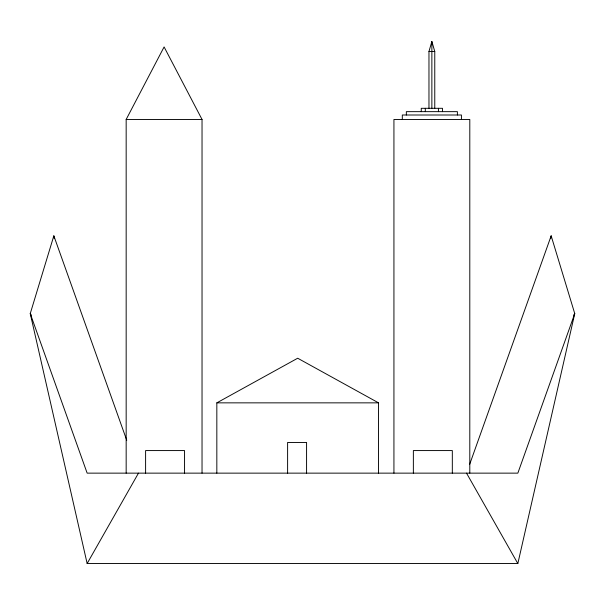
<?xml version="1.0" encoding="UTF-8"?>
<svg xmlns="http://www.w3.org/2000/svg" width="605" height="605" viewBox="0 0 605 605"><rect width="100%" height="100%" fill="white"/><g stroke="black" fill="none" stroke-linecap="round" stroke-linejoin="round"><path stroke-width="0.91" d="M550.709 238.62L551.163 235.829L574.75 313.594L517.85 563.52L87.15 563.52L30.25 313.594L53.837 235.829L126.747 440.258M428.968 108.303L428.968 51.523L431.864 41.48L434.768 51.523L434.768 108.303M469.699 464.254L551.163 235.829M126.165 473.14L126.165 119.465L164.099 46.94L202.032 119.465L202.032 473.14M87.15 563.52L138.477 473.14M573.699 315.152L574.75 313.594L517.85 473.14L87.15 473.14L30.25 313.594L31.309 315.152M216.832 473.14L216.832 402.854L297.69 358.228L378.541 402.854L378.541 473.14M428.968 51.523L434.768 51.523M126.165 119.465L202.032 119.465M216.832 402.854L378.541 402.854M466.523 473.14L517.812 563.52M53.837 235.829L54.291 238.62M469.798 473.14L469.798 119.465L393.931 119.465L393.931 473.14M461.426 119.465L461.426 115.003L402.31 115.003L402.31 119.465M457.388 115.003L457.388 111.653L406.348 111.653L406.348 115.003M452.321 473.14L452.321 450.574L413.366 450.574L413.366 473.14M442.482 111.653L442.482 108.303L421.254 108.303L421.254 111.653M438.428 108.303L438.428 111.653M431.864 41.48L431.864 108.303M425.307 108.303L425.307 111.653M306.576 473.14L306.576 442.452L287.609 442.452L287.609 473.14M184.555 473.14L184.555 450.574L145.601 450.574L145.601 473.14"/></g></svg>
